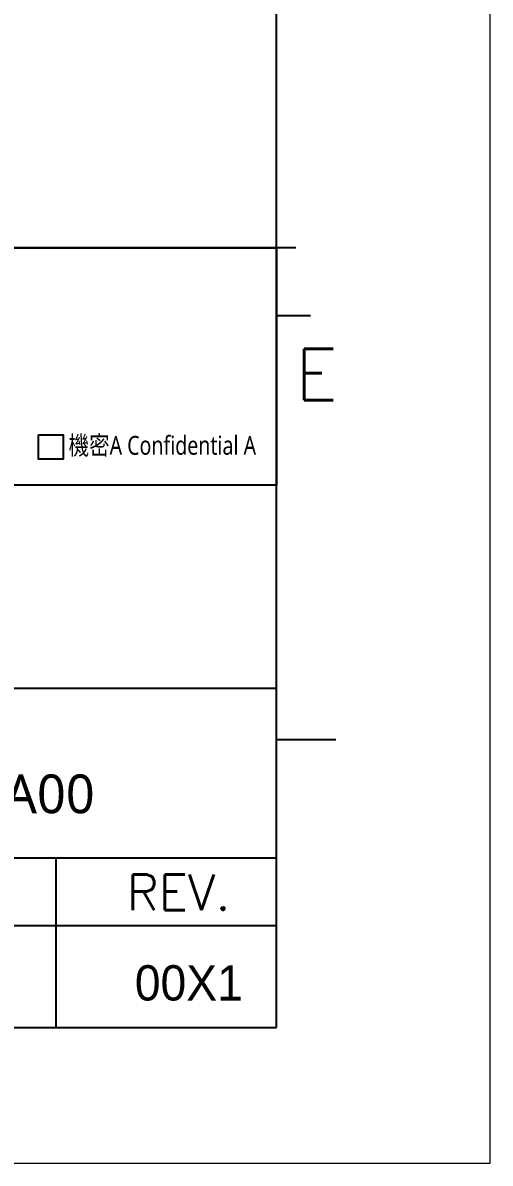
# Model space of a CAD drawing. Header units: millimetres. Extents: x 3440 to 3572, y 2 to 96.
# Drawn here: x 3563.32 to 3572.18, y 2.26 to 23.89 of the extents above; entities that cross this region are included whole.
import ezdxf

# ---------------------------------------------------------------- set-up
doc = ezdxf.new("R2010")
doc.units = ezdxf.units.MM
doc.header["$LTSCALE"] = 23.1
doc.linetypes.add('PHANTOM', pattern=[29.5, 9.5, -1.5, 3, -1.5, 3, -1.5, 9.5])
doc.layers.get('0').update_dxf_attribs({"linetype": 'CONTINUOUS'})
doc.layers.add('0PAPERF', color=2, linetype='PHANTOM', lineweight=0, plot=False)
doc.styles.add('SIMPLEX', font='simplex.shx')
doc.styles.get("Standard").update_dxf_attribs({"font": 'simplex.shx', "width": 0.8})

msp = doc.modelspace()

# ---------------------------------------------------------------- linework, layer by layer
for p, q in [((3568.129, 4.828), (3568.129, 90.699)), ((3508.631, 19.622), (3568.129, 19.622)), ((3568.494, 19.622), (3547.868, 19.622)), ((3568.129, 18.336), (3568.773, 18.336)), ((3568.129, 15.12), (3532.109, 15.12)), ((3568.129, 11.26), (3532.109, 11.26)), ((3568.129, 10.295), (3569.255, 10.295)), ((3568.129, 8.044), (3547.868, 8.044)), ((3563.948, 4.828), (3563.948, 8.044)), ((3568.129, 6.758), (3555.586, 6.758)), ((3443.987, 4.828), (3568.129, 4.828))]:
    msp.add_line(p, q)
msp.add_lwpolyline([(3532.109, 19.622), (3568.129, 19.622), (3568.129, 15.12), (3532.109, 15.12)], close=True)
at = {"color": 1}
msp.add_lwpolyline([(3563.616, 16.075), (3564.083, 16.075), (3564.083, 15.609), (3563.616, 15.609)], close=True, dxfattribs=at)
at = {"layer": '0PAPERF'}
for p, q in [((3572.183, 2.255), (3572.183, 95.525)), ((3440.288, 2.255), (3572.183, 2.255))]:
    msp.add_line(p, q, dxfattribs=at)

# ---------------------------------------------------------------- texts
at = {"style": 'SIMPLEX'}
for s, height, p in [('E', 0.978, (3568.489, 16.728)), ('REV.', 0.6754, (3565.289, 7.057))]:
    msp.add_text(s, height=height, dxfattribs=at).set_placement(p)
at = {"color": 2, "insert": (3564.186, 16.051), "char_height": 0.35606, "width": 4.65007, "attachment_point": 1}
msp.add_mtext('{\\fMicrosoft JhengHei|b0|i0|c136|p18;\\C1;機密A Confidential A}', dxfattribs=at)
at = {"insert": (3553.627, 9.629), "char_height": 0.73525, "width": 12.75214, "attachment_point": 1, "style": 'SIMPLEX'}
msp.add_mtext('{\\fPMingLiU|b0|i0|c136|p0;A12-0000-\\fMicrosoft JhengHei|b0|i0|c136|p0;\\C0;F0NW0321A00}', dxfattribs=at)
at = {"linetype": 'Continuous', "insert": (3565.442, 6.011), "char_height": 0.67003, "width": 9.69547, "attachment_point": 1}
msp.add_mtext('{\\fPMingLiU|b0|i0|c136|p0;\\W1;00X1}', dxfattribs=at)

doc.saveas('drawing.dxf')
